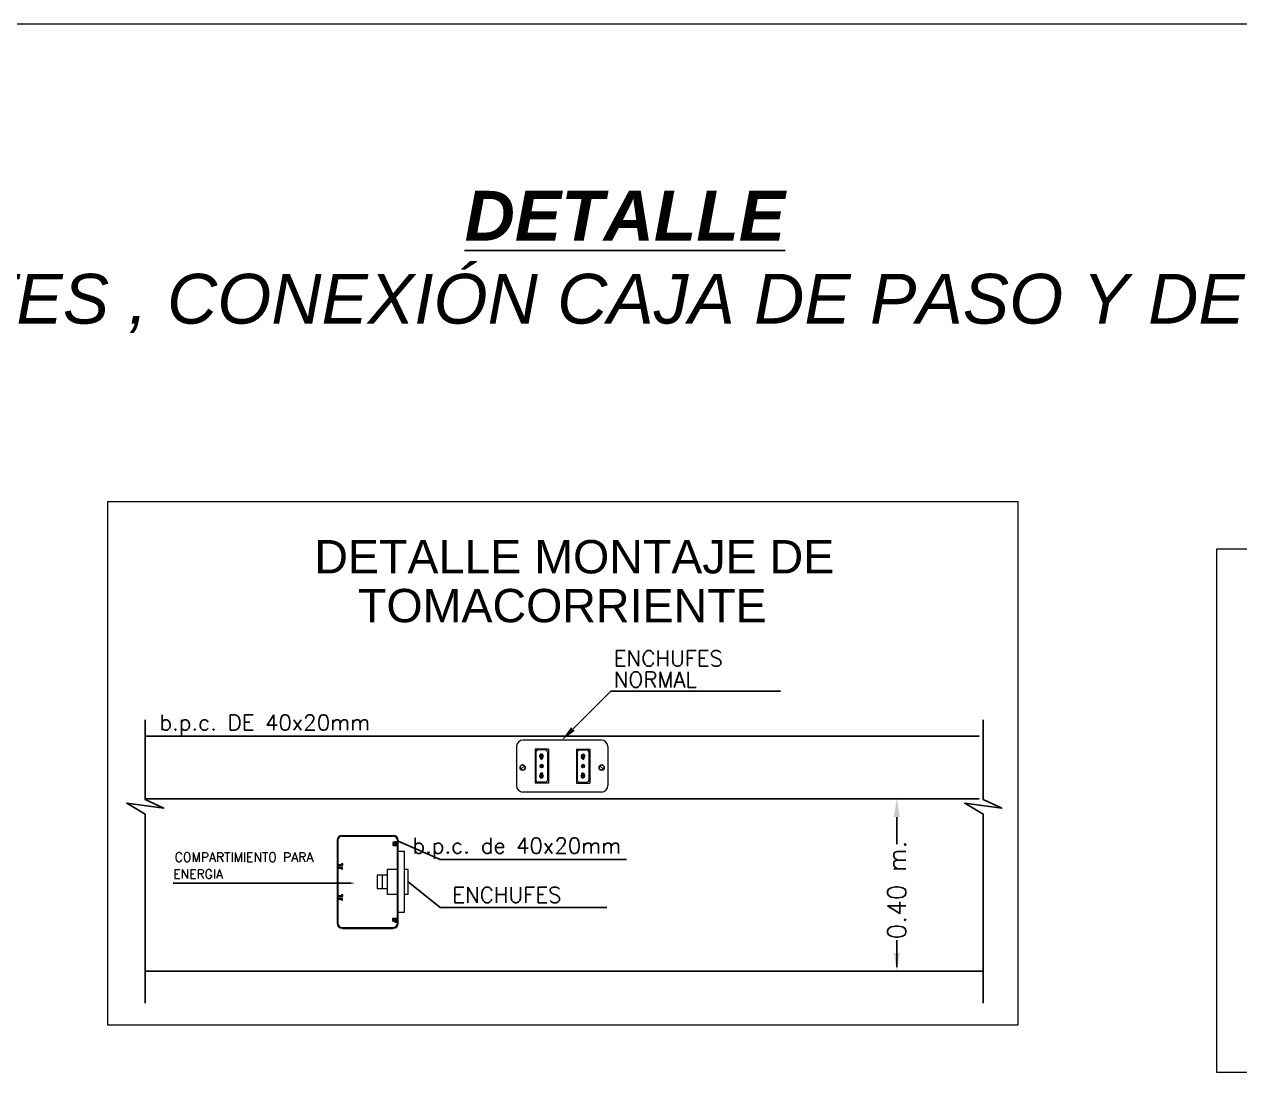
# Model space of a CAD drawing. Header units: inches. Extents: x 1693 to 10990, y 1878 to 5055.
# Drawn here: x 1909.27 to 1950.83, y 2324.45 to 2360.96 of the extents above; entities that cross this region are included whole.
import ezdxf
from ezdxf.enums import TextEntityAlignment as Align

# ---------------------------------------------------------------- set-up
doc = ezdxf.new("R2010")
doc.units = ezdxf.units.IN
for name, color, linetype, lineweight in [('.3', 4, 'Continuous', 18), ('AUTOS', 2, 'Continuous', 20), ('DETALLES', 4, 'Continuous', 5), ('IE-DIAGRAMA', 1, 'Continuous', 0)]:
    doc.layers.add(name, color=color, linetype=linetype, lineweight=lineweight)
for name, color, linetype in [('DETALLE', 3, 'Continuous'), ('insta', 3, 'Continuous'), ('SIM_FOR', 7, 'Continuous')]:
    doc.layers.add(name, color=color, linetype=linetype)
doc.styles.add('ARIAL', font='arial.ttf', dxfattribs={"width": 1.2, "height": 0.4})
doc.styles.add('Romans', font='romans.shx')
doc.styles.add('SWIS', font='swisse.ttf')

msp = doc.modelspace()

# ---------------------------------------------------------------- hatches: boundary and pattern name
at = {"layer": '.3', "lineweight": 20, "ltscale": 0.05}
for points in [[(1926.904, 2335.913, 1.282658), (1927, 2335.908, 2.310181)], [(1928.322, 2335.907, 1.282658), (1928.418, 2335.902, 2.310181)], [(1927.002, 2335.315, 1.282658), (1926.906, 2335.32, 2.310181)], [(1928.42, 2335.31, 1.282658), (1928.325, 2335.314, 2.310181)]]:
    msp.add_hatch(color=7, dxfattribs=at).paths.add_polyline_path(points)
h = msp.add_hatch(color=256)
edge = h.paths.add_edge_path()
edge.add_arc((1926.961, 2335.609), 0.052, 0, 360)
h = msp.add_hatch(color=256)
edge = h.paths.add_edge_path()
edge.add_arc((1928.377, 2335.609), 0.052, 0, 360)

# ---------------------------------------------------------------- linework, layer by layer
at = {"layer": '.3', "color": 7, "lineweight": 20, "ltscale": 0.05}
for centre, radius, start, end in [((1926.954, 2335.955), 0.0658, 313.8891, 220.2644), ((1926.952, 2335.898), 0.0495, 162.9589, 11.1946), ((1928.373, 2335.95), 0.0658, 313.8891, 220.2644), ((1928.37, 2335.893), 0.0495, 162.9589, 11.1946), ((1926.952, 2335.272), 0.0658, 133.8891, 40.2644), ((1926.955, 2335.329), 0.0495, 342.9589, 191.1946), ((1928.37, 2335.267), 0.0658, 133.8891, 40.2644), ((1928.373, 2335.324), 0.0495, 342.9589, 191.1946)]:
    msp.add_arc(centre, radius, start, end, dxfattribs=at)
at = {"color": 0, "extrusion": (0, 0, -1)}
for points in [[(-1922.058, 2333.05), (-1923.485, 2332.424), (-1929.859, 2332.424)], [(-1922.393, 2331.655), (-1923.485, 2330.782), (-1929.184, 2330.782)]]:
    msp.add_lwpolyline(points, dxfattribs=at)
at = {"color": 0}
msp.add_lwpolyline([(1920.396, 2331.611), (1914.358, 2331.611)], dxfattribs=at)
for centre in [(1926.961, 2335.609), (1928.377, 2335.609)]:
    msp.add_circle(centre, 0.052)
at = {"color": 0, "extrusion": (0, 0, -1)}
for points in [[(-1922.234, 2333.005), (-1922.058, 2333.05), (-1922.21, 2332.951)], [(-1922.552, 2331.566), (-1922.393, 2331.655), (-1922.515, 2331.52)]]:
    msp.add_solid(points, dxfattribs=at)
at = {"color": 0}
msp.add_solid([(1920.396, 2331.641), (1920.576, 2331.611), (1920.396, 2331.581)], dxfattribs=at)
at = {"layer": 'DETALLE', "color": 0}
for p, q in [((1939.103, 2333.869), (1939.103, 2332.945)), ((1939.103, 2328.737), (1939.103, 2329.661))]:
    msp.add_line(p, q, dxfattribs=at)
for points in [[(1938.999, 2333.869), (1939.207, 2333.869), (1939.103, 2334.494)], [(1938.999, 2329.228), (1939.207, 2329.228), (1939.103, 2328.604)]]:
    msp.add_solid(points, dxfattribs=at)
at = {"layer": 'DETALLES', "color": 1}
for p, q in [((1920.135, 2333.244), (1921.887, 2333.244)), ((1919.965, 2333.074), (1919.965, 2330.237)), ((1922.058, 2333.074), (1922.058, 2332.988)), ((1922.058, 2333.074), (1922.058, 2333.046)), ((1922.058, 2330.334), (1922.058, 2332.976)), ((1922.058, 2330.237), (1922.058, 2330.322)), ((1920.135, 2330.066), (1921.887, 2330.066))]:
    msp.add_line(p, q, dxfattribs=at)
at = {"layer": 'DETALLES', "color": 0}
for p, q in [((1920.135, 2333.216), (1921.887, 2333.216)), ((1919.993, 2333.074), (1919.993, 2332.242)), ((1919.993, 2332.952), (1919.993, 2331.186)), ((1921.953, 2333.036), (1921.87, 2333.001)), ((1921.87, 2333.001), (1921.87, 2332.896)), ((1921.87, 2332.896), (1922.008, 2332.896)), ((1921.964, 2333.011), (1921.898, 2332.982)), ((1921.898, 2332.982), (1921.898, 2332.924)), ((1921.898, 2332.924), (1921.989, 2332.924)), ((1921.951, 2332.99), (1921.92, 2332.976)), ((1921.92, 2332.976), (1921.92, 2332.948)), ((1921.92, 2332.948), (1922.03, 2332.948)), ((1921.951, 2332.99), (1921.951, 2332.976)), ((1921.951, 2332.976), (1922.058, 2332.976)), ((1921.953, 2333.036), (1922.03, 2333.036)), ((1921.964, 2332.988), (1921.964, 2333.011)), ((1921.964, 2332.988), (1922.058, 2332.988)), ((1921.989, 2332.94), (1921.989, 2332.924)), ((1921.989, 2332.94), (1922.008, 2332.94)), ((1922.008, 2332.94), (1922.008, 2332.896)), ((1922.03, 2333.074), (1922.03, 2333.036)), ((1922.03, 2330.362), (1922.03, 2332.948)), ((1919.993, 2332.242), (1920.118, 2332.242)), ((1919.993, 2332.214), (1920.146, 2332.214)), ((1919.993, 2332.214), (1919.993, 2332.152)), ((1919.993, 2332.152), (1920.146, 2332.152)), ((1919.993, 2332.124), (1920.118, 2332.124)), ((1920.118, 2332.281), (1920.118, 2332.242)), ((1920.118, 2332.281), (1920.146, 2332.281)), ((1920.118, 2332.085), (1920.118, 2332.124)), ((1920.118, 2332.085), (1920.146, 2332.085)), ((1920.146, 2332.281), (1920.146, 2332.214)), ((1920.146, 2332.085), (1920.146, 2332.152)), ((1921.505, 2331.878), (1921.505, 2331.432)), ((1921.676, 2331.878), (1921.676, 2331.432)), ((1919.993, 2331.186), (1920.118, 2331.186)), ((1919.993, 2331.158), (1920.146, 2331.158)), ((1919.993, 2331.096), (1919.993, 2331.158)), ((1919.993, 2331.096), (1920.146, 2331.096)), ((1920.118, 2331.225), (1920.146, 2331.225)), ((1920.118, 2331.225), (1920.118, 2331.186)), ((1920.146, 2331.225), (1920.146, 2331.158)), ((1920.146, 2331.029), (1920.146, 2331.096)), ((1919.993, 2331.068), (1920.118, 2331.068)), ((1919.993, 2331.068), (1919.993, 2330.237)), ((1920.118, 2331.029), (1920.118, 2331.068)), ((1920.118, 2331.029), (1920.146, 2331.029)), ((1921.87, 2330.415), (1922.008, 2330.415)), ((1921.87, 2330.31), (1921.87, 2330.415)), ((1921.953, 2330.274), (1921.87, 2330.31)), ((1921.898, 2330.328), (1921.898, 2330.387)), ((1921.898, 2330.387), (1921.989, 2330.387)), ((1921.964, 2330.3), (1921.898, 2330.328)), ((1921.92, 2330.334), (1921.92, 2330.362)), ((1921.92, 2330.362), (1922.03, 2330.362)), ((1921.951, 2330.321), (1921.92, 2330.334)), ((1921.951, 2330.321), (1921.951, 2330.334)), ((1921.951, 2330.334), (1922.058, 2330.334)), ((1921.953, 2330.274), (1922.03, 2330.274)), ((1921.964, 2330.322), (1921.964, 2330.3)), ((1921.964, 2330.322), (1922.058, 2330.322)), ((1921.989, 2330.371), (1921.989, 2330.387)), ((1921.989, 2330.371), (1922.008, 2330.371)), ((1922.008, 2330.371), (1922.008, 2330.415)), ((1922.03, 2330.237), (1922.03, 2330.274)), ((1920.135, 2330.095), (1921.887, 2330.095))]:
    msp.add_line(p, q, dxfattribs=at)
at = {"layer": 'DETALLES', "color": 1}
for points in [[(1922.058, 2332.703), (1922.261, 2332.703), (1922.261, 2330.607), (1922.058, 2330.607)], [(1922.03, 2332.075), (1921.676, 2332.075), (1921.676, 2331.878), (1921.334, 2331.878), (1921.334, 2331.432), (1921.676, 2331.432), (1921.676, 2331.235), (1922.03, 2331.235)]]:
    msp.add_lwpolyline(points, dxfattribs=at)
msp.add_lwpolyline([(1922.261, 2331.235), (1922.393, 2331.235), (1922.393, 2332.075), (1922.261, 2332.075)], close=True, dxfattribs=at)
for centre, start, end in [((1920.135, 2333.074), 90, 180), ((1921.887, 2333.074), 0, 90), ((1920.135, 2330.237), 180, 270), ((1921.887, 2330.237), 270, 0)]:
    msp.add_arc(centre, 0.17, start, end, dxfattribs=at)
at = {"layer": 'DETALLES', "color": 0}
for centre, start, end in [((1920.135, 2333.074), 90, 180), ((1921.887, 2333.074), 0, 90), ((1920.135, 2330.237), 180, 270), ((1921.887, 2330.237), 270, 0)]:
    msp.add_arc(centre, 0.142, start, end, dxfattribs=at)
at = {"layer": 'IE-DIAGRAMA', "linetype": 'Continuous'}
for points in [[(1869.563, 2360.961), (1869.878, 2248.804), (1993.247, 2248.804), (1992.932, 2360.961)], [(1912.116, 2344.639), (1912.116, 2326.773), (1943.249, 2326.773), (1943.249, 2344.639)], [(1950.037, 2343.019), (1950.037, 2325.153), (1981.171, 2325.153), (1981.171, 2343.019)]]:
    msp.add_lwpolyline(points, close=True, dxfattribs=at)
at = {"layer": 'insta', "color": 0}
for p, q in [((1928.032, 2336.879), (1929.327, 2338.174)), ((1929.327, 2338.174), (1935.131, 2338.174))]:
    msp.add_line(p, q, dxfattribs=at)
at = {"layer": 'insta', "color": 1}
for p, q in [((1913.404, 2336.631), (1941.917, 2336.631)), ((1913.404, 2334.494), (1941.917, 2334.494))]:
    msp.add_line(p, q, dxfattribs=at)
at = {"layer": 'insta', "color": 7}
for p, q in [((1926.245, 2335.501), (1926.373, 2335.623)), ((1929.076, 2335.501), (1928.948, 2335.623))]:
    msp.add_line(p, q, dxfattribs=at)
at = {"layer": 'insta', "color": 6}
msp.add_line((1913.404, 2328.604), (1942.059, 2328.604), dxfattribs=at)
at = {"layer": 'insta', "color": 0}
for points in [[(1913.404, 2337.194), (1913.404, 2334.464), (1914.037, 2334.169), (1912.771, 2334.338), (1913.404, 2333.972), (1913.404, 2327.51)], [(1942.059, 2337.194), (1942.059, 2334.464), (1942.692, 2334.169), (1941.426, 2334.338), (1942.059, 2333.972), (1942.059, 2327.51)]]:
    msp.add_lwpolyline(points, dxfattribs=at)
at = {"layer": 'insta', "color": 7}
for centre in [(1926.309, 2335.562), (1929.012, 2335.562)]:
    msp.add_circle(centre, 0.0882, dxfattribs=at)
at = {"layer": 'insta', "color": 0}
msp.add_solid([(1928.091, 2336.813), (1927.65, 2336.498), (1927.965, 2336.938)], dxfattribs=at)
at = {"layer": 'SIM_FOR', "color": 7, "lineweight": 20}
for p, q in [((1929.002, 2336.498), (1926.319, 2336.498)), ((1926.098, 2336.277), (1926.098, 2334.942)), ((1926.734, 2336.192), (1926.734, 2335.027)), ((1927.188, 2336.192), (1926.734, 2336.192)), ((1926.762, 2336.084), (1926.762, 2335.135)), ((1927.081, 2336.163), (1926.841, 2336.163)), ((1927.16, 2336.084), (1927.16, 2335.135)), ((1927.188, 2336.192), (1927.188, 2335.027)), ((1928.15, 2336.192), (1928.604, 2336.192)), ((1928.15, 2336.192), (1928.15, 2335.027)), ((1928.178, 2336.084), (1928.178, 2335.135)), ((1928.257, 2336.163), (1928.497, 2336.163)), ((1928.576, 2336.084), (1928.576, 2335.135)), ((1928.604, 2336.192), (1928.604, 2335.027)), ((1929.223, 2336.277), (1929.223, 2334.942)), ((1927.188, 2335.027), (1926.734, 2335.027)), ((1927.081, 2335.056), (1926.841, 2335.056)), ((1928.15, 2335.027), (1928.604, 2335.027)), ((1928.257, 2335.056), (1928.497, 2335.056)), ((1929.002, 2334.721), (1926.319, 2334.721))]:
    msp.add_line(p, q, dxfattribs=at)
for centre, radius, start, end in [((1926.319, 2336.277), 0.221, 90, 180), ((1929.002, 2336.277), 0.221, 0, 90), ((1926.841, 2336.084), 0.0789, 90, 180), ((1927.081, 2336.084), 0.0789, 0, 90), ((1928.257, 2336.084), 0.0789, 90, 180), ((1928.497, 2336.084), 0.0789, 0, 90), ((1926.319, 2334.942), 0.221, 180, 270), ((1926.841, 2335.135), 0.0789, 180, 270), ((1927.081, 2335.135), 0.0789, 270, 0), ((1928.257, 2335.135), 0.0789, 180, 270), ((1928.497, 2335.135), 0.0789, 270, 0), ((1929.002, 2334.942), 0.221, 270, 0)]:
    msp.add_arc(centre, radius, start, end, dxfattribs=at)

# ---------------------------------------------------------------- texts
at = {"color": 3, "insert": (1929.806, 2352.843), "char_height": 1.633141, "width": 111.93406, "attachment_point": 5, "style": 'ARIAL'}
msp.add_mtext('{\\fArial|b1|i1|c238|p34;\\H1.042x;\\L\\C0;DETALLE  \\P\\fArial|b0|i1|c0|p34;\\l DE TOMACORRIENTES , \\fArial|b0|i1|c238|p34;CONEXIÓN CAJA DE PASO\\fArial|b0|i1|c0|p34; Y DETALLES DE SALIDAS\\fArial|b0|i1|c238|p34; \\C3; }', dxfattribs=at)
at = {"layer": 'AUTOS', "color": 4, "lineweight": 25, "style": 'SWIS'}
for s, p in [('DETALLE MONTAJE DE', (1928.077, 2342.196)), ('TOMACORRIENTE', (1927.667, 2340.526))]:
    msp.add_text(s, height=1.13971, dxfattribs=at).set_placement(p, align=Align.CENTER)
at = {"layer": 'DETALLE', "color": 0, "insert": (1939.103, 2331.375), "char_height": 0.62465, "attachment_point": 5, "rotation": 90, "style": 'Romans'}
msp.add_mtext('\\A1;0.40 m.', dxfattribs=at)
at = {"layer": 'DETALLES', "color": 0, "style": 'Romans'}
for s, height, p in [('COMPARTIMIENTO PARA', 0.31098, (1914.412, 2332.344)), ('ENERGIA', 0.311, (1914.358, 2331.765))]:
    msp.add_text(s, height=height, dxfattribs=at).set_placement(p)
at = {"layer": 'insta', "color": 7, "style": 'Romans'}
for s, height, p in [('ENCHUFES', 0.5342, (1929.429, 2339.023)), ('NORMAL', 0.5342, (1929.429, 2338.301)), ('b.p.c. DE 40x20mm ', 0.53424, (1913.886, 2336.833))]:
    msp.add_text(s, height=height, dxfattribs=at).set_placement(p)
for s, height, p in [('b.p.c. de 40x20mm ', 0.53424, (1930.049, 2332.625)), ('ENCHUFES', 0.5342, (1927.636, 2330.941))]:
    msp.add_text(s, height=height, dxfattribs=at).set_placement(p, align=Align.RIGHT)

doc.saveas('drawing.dxf')
